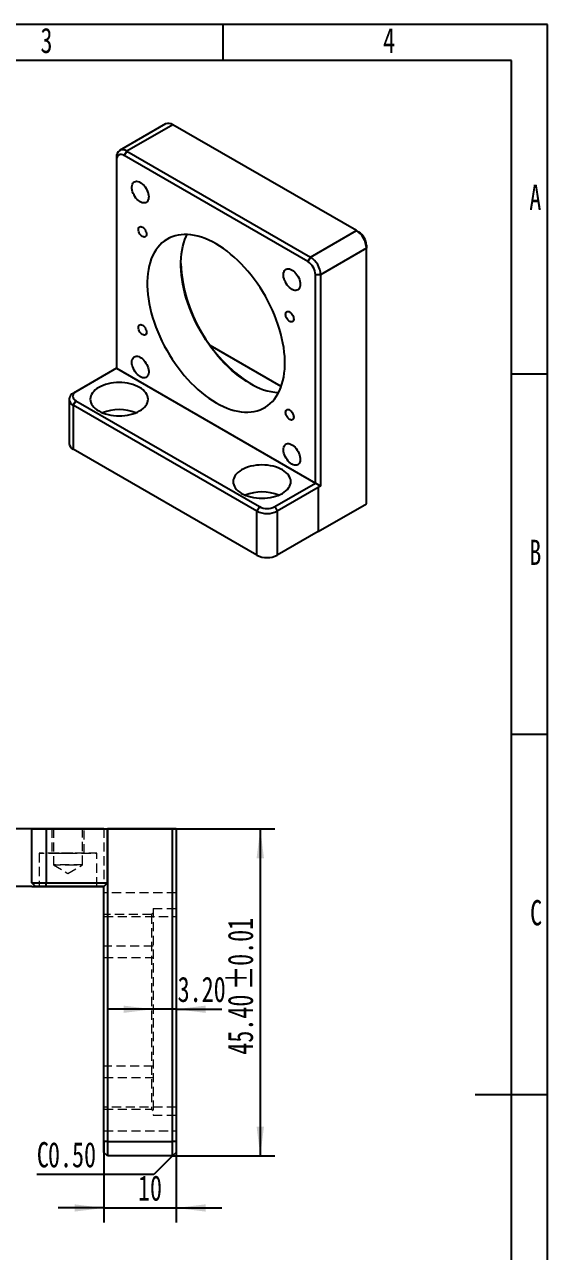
# Model space of a CAD drawing. Header units: millimetres. Extents: x 0 to 210, y 0 to 297.
# Drawn here: x 137.5 to 210, y 126.8 to 297 of the extents above; entities that cross this region are included whole.
import ezdxf

# ---------------------------------------------------------------- set-up
doc = ezdxf.new("R2010")
doc.units = ezdxf.units.MM
doc.linetypes.add('CENTERX2', pattern=[20.32, 12.7, -2.54, 2.54, -2.54])
doc.linetypes.add('HIDDEN', pattern=[1.905, 1.27, -0.635])
doc.layers.add('图框', color=7, linetype='Continuous')
doc.layers.add('图纸格式', color=7, linetype='Continuous')
doc.styles.add('SLDTEXTSTYLE5', font='TXT', dxfattribs={"width": 0.7})
doc.dimstyles.new('SLDDIMSTYLE2', dxfattribs={"dimtxt": 3.5, "dimasz": 4.08, "dimexe": 0, "dimexo": 0.0625, "dimgap": 0.875, "dimtad": 2, "dimrnd": 1e-09, "dimzin": 12, "dimdsep": 46, "dimtxsty": 'SLDTEXTSTYLE5', "dimsah": 1, "dimcen": 0.09, "dimadec": 0, "dimazin": 3, "dimtfac": 1, "dimtmove": 0, "dimatfit": 0, "dimfxl": 0, "dimfrac": 2, "dimtolj": 1, "dimtzin": 12, "dimarcsym": 0})
doc.dimstyles.new('SLDDIMSTYLE7', dxfattribs={"dimtxt": 3.5, "dimasz": 4.08, "dimexe": 0, "dimexo": 0.0625, "dimgap": 0.875, "dimtad": 2, "dimrnd": 1e-09, "dimzin": 4, "dimdsep": 46, "dimtxsty": 'SLDTEXTSTYLE5', "dimsah": 1, "dimcen": 0.09, "dimadec": 0, "dimazin": 1, "dimtol": 1, "dimtp": 0.01, "dimtm": 0.01, "dimtfac": 1, "dimtofl": 0, "dimtmove": 0, "dimatfit": 3, "dimfxl": 0, "dimfrac": 2, "dimtolj": 1, "dimarcsym": 0})
doc.dimstyles.new('SLDDIMSTYLE8', dxfattribs={"dimtxt": 3.5, "dimasz": 4.08, "dimexe": 0, "dimexo": 0.0625, "dimgap": 0.875, "dimtad": 2, "dimrnd": 1e-09, "dimzin": 4, "dimdsep": 46, "dimtxsty": 'SLDTEXTSTYLE5', "dimsah": 1, "dimcen": 0.09, "dimadec": 0, "dimazin": 1, "dimtfac": 1, "dimtmove": 0, "dimatfit": 0, "dimfxl": 0, "dimfrac": 2, "dimtolj": 1, "dimtzin": 12, "dimarcsym": 0})

# ---------------------------------------------------------------- blocks, each defined once
blk = doc.blocks.new('_D_9')
at = {"layer": '图纸格式'}
for p, q in [((148.52, 142.02), (148.52, 130.8)), ((158.52, 142.02), (158.52, 130.8)), ((148.52, 132.8), (142.17, 132.8)), ((148.52, 132.8), (158.52, 132.8)), ((158.52, 132.8), (164.87, 132.8))]:
    blk.add_line(p, q, dxfattribs=at)
for points in [[(148.52, 132.8), (144.44, 133.31), (144.44, 132.3)], [(158.52, 132.8), (162.6, 132.3), (162.6, 133.31)]]:
    blk.add_solid(points, dxfattribs=at)
at = {"layer": '图纸格式', "insert": (153.23, 137.32), "char_height": 3.5, "attachment_point": 1, "style": 'SLDTEXTSTYLE5'}
blk.add_mtext('10', dxfattribs=at)
blk = doc.blocks.new('_D_10')
at = {"layer": '图纸格式'}
for p, q in [((158.52, 185.41), (172.19, 185.41)), ((170.19, 185.41), (170.19, 140.02)), ((158.02, 140.02), (172.19, 140.02))]:
    blk.add_line(p, q, dxfattribs=at)
for points in [[(170.19, 185.41), (169.68, 181.33), (170.7, 181.33)], [(170.19, 140.02), (170.7, 144.1), (169.68, 144.1)]]:
    blk.add_solid(points, dxfattribs=at)
at = {"layer": '图纸格式', "char_height": 3.5, "attachment_point": 1, "rotation": 90.0001, "style": 'SLDTEXTSTYLE5'}
for s, insert in [('±0.01', (165.68, 163.06)), ('45.40', (165.68, 154.07))]:
    blk.add_mtext(s, dxfattribs=dict(at, insert=insert))
blk = doc.blocks.new('_D_11')
at = {"layer": '图纸格式'}
for p, q in [((135.51, 185.41), (135.51, 191.76)), ((140.52, 185.41), (133.51, 185.41)), ((135.51, 177.42), (135.51, 185.41)), ((138.52, 177.42), (133.51, 177.42)), ((135.51, 177.42), (135.51, 171.07))]:
    blk.add_line(p, q, dxfattribs=at)
for points in [[(135.51, 185.41), (136.02, 189.49), (135.01, 189.49)], [(135.51, 177.42), (135.01, 173.34), (136.02, 173.34)]]:
    blk.add_solid(points, dxfattribs=at)
at = {"layer": '图纸格式', "insert": (131, 181.55), "char_height": 3.5, "attachment_point": 1, "rotation": 90.0001, "style": 'SLDTEXTSTYLE5'}
blk.add_mtext('8', dxfattribs=at)
blk = doc.blocks.new('_D_12')
at = {"layer": '图纸格式'}
for p, q in [((155.32, 160.38), (148.97, 160.38)), ((158.52, 160.38), (155.32, 160.38)), ((158.52, 160.38), (164.87, 160.38))]:
    blk.add_line(p, q, dxfattribs=at)
for points in [[(155.32, 160.38), (151.24, 160.88), (151.24, 159.87)], [(158.52, 160.38), (162.6, 159.87), (162.6, 160.88)]]:
    blk.add_solid(points, dxfattribs=at)
at = {"layer": '图纸格式', "insert": (158.73, 164.89), "char_height": 3.5, "attachment_point": 1, "style": 'SLDTEXTSTYLE5'}
blk.add_mtext('3.20', dxfattribs=at)
blk = doc.blocks.new('SW_CHAMFER_DIMENSION_0')
at = {"layer": '图纸格式', "color": 0}
for p, q in [((18.8, 2.58), (16.22, 0)), ((16.22, 0), (0, 0))]:
    blk.add_line(p, q, dxfattribs=at)
at = {"layer": '图纸格式', "color": 0, "char_height": 3.5, "attachment_point": 1, "style": 'SLDTEXTSTYLE5'}
for s, insert in [('C', (0, 4.51)), ('0.50', (1.54, 4.51))]:
    blk.add_mtext(s, dxfattribs=dict(at, insert=insert))

msp = doc.modelspace()

# ---------------------------------------------------------------- linework, layer by layer
at = {"color": 7, "linetype": 'Continuous', "lineweight": 25}
for p, q in [((157.0491605, 283.2031584), (150.6851995, 279.5293219)), ((158.0490793, 283.1041423), (151.6851182, 279.4303058)), ((183.5049234, 268.4087963), (158.0490793, 283.1041423)), ((151.6851182, 279.4303058), (151.3315648, 278.8179333)), ((151.6851182, 279.4303058), (177.1409624, 264.7349598)), ((150.2709047, 278.6136323), (150.2709047, 278.2054282)), ((150.2709047, 278.2054282), (150.2709047, 249.300185)), ((176.787409, 264.1225873), (151.3315648, 278.8179333)), ((177.1409624, 264.7349598), (183.5049234, 268.4087963)), ((183.8584768, 268.2046279), (183.5049234, 268.4087963)), ((184.9191369, 265.9593065), (178.5551759, 262.28547)), ((184.9191369, 266.3675106), (184.9191369, 265.9593065)), ((184.9191369, 230.5201801), (184.9191369, 265.9593065)), ((177.1409624, 264.7349598), (176.787409, 264.1225873)), ((178.5551759, 262.28547), (177.8480691, 262.28547)), ((177.8480691, 233.3786948), (177.8480691, 262.28547)), ((178.5551759, 262.28547), (178.5551759, 232.9707704)), ((173.0958954, 246.7778274), (163.2394961, 252.4678056)), ((150.271247, 249.3003827), (144.6143928, 246.0347502)), ((150.271247, 249.3003827), (177.8480691, 233.3786948)), ((144.6143928, 246.0347502), (144.260818, 245.8306189)), ((143.6750316, 245.0142168), (143.6747106, 238.890346)), ((144.260818, 244.1977038), (144.260497, 238.073833)), ((144.6143928, 244.8100639), (144.260818, 244.1977038)), ((169.7166621, 229.5005788), (144.260818, 244.1977038)), ((144.6143928, 244.8100639), (170.0702369, 230.1129389)), ((169.7163412, 223.376708), (144.260497, 238.073833)), ((172.1915572, 230.1128647), (177.8487539, 233.3786948)), ((177.8487539, 233.3786948), (177.8480691, 233.3786948)), ((178.5551759, 232.9707704), (177.8487539, 233.3786948)), ((178.2019435, 232.7661124), (172.5450892, 229.5004799)), ((178.5551759, 232.9707704), (178.2016225, 232.7666684)), ((178.2016225, 232.7666684), (178.2019435, 232.7661124)), ((178.2019435, 232.7661124), (178.2016225, 226.6422416)), ((170.0702369, 230.1129389), (169.7166621, 229.5005788)), ((172.1915572, 230.1128647), (172.5450892, 229.5004799)), ((178.2016225, 226.6422416), (184.9191369, 230.5201801)), ((169.7163412, 223.376708), (169.7166621, 229.5005788)), ((172.5450892, 229.5004799), (172.5447683, 223.3766092)), ((178.2016225, 226.6422416), (172.5447683, 223.3766092)), ((138.5190248, 185.4165093), (138.5190248, 185.4143306)), ((138.5190248, 177.9143306), (138.5190248, 185.4143306)), ((148.5190248, 185.4166304), (140.5190248, 185.4166304)), ((140.5190248, 185.4142095), (149.0190248, 185.4142095)), ((140.5190248, 185.4142095), (140.5190248, 177.9142095)), ((148.5190248, 185.4166304), (158.0190248, 185.4166304)), ((149.0185709, 177.9142095), (149.0190248, 185.4142095)), ((158.0190248, 185.4142095), (149.0190248, 185.4142095)), ((149.0190248, 185.4142095), (149.0190248, 142.0150932)), ((158.5190248, 185.4166001), (158.0190248, 185.4166304)), ((158.0190248, 185.4142095), (158.5190248, 185.4142398)), ((158.0190248, 142.0150932), (158.0190248, 185.4142095)), ((158.5190248, 185.4166001), (158.5190248, 185.4142398)), ((158.5190248, 185.4142398), (158.5190248, 142.0150932)), ((139.0190248, 177.4143306), (138.5190248, 177.9143306)), ((140.5190248, 177.9142095), (149.0185709, 177.9142095)), ((140.5190248, 177.4142398), (140.5190248, 177.9142095)), ((148.5190248, 177.4142398), (140.5190248, 177.4142398)), ((148.5190248, 177.4147239), (149.0185709, 177.9142095)), ((148.5190248, 142.0150932), (148.5190248, 177.4147239)), ((148.5190248, 140.5150932), (148.5190248, 142.0150932)), ((149.0190248, 142.0150932), (148.5190248, 142.0150932)), ((149.0190248, 142.0150932), (149.0190248, 140.0150932)), ((149.0190248, 142.0150932), (158.0190248, 142.0150932)), ((158.0190248, 140.0150932), (158.0190248, 142.0150932)), ((158.5190248, 142.0150932), (158.0190248, 142.0150932)), ((158.5190248, 142.0150932), (158.5190248, 140.5150932)), ((149.0190248, 140.0150932), (148.5190248, 140.5150932)), ((158.0190248, 140.0150932), (149.0190248, 140.0150932)), ((158.5190248, 140.5150932), (158.0190248, 140.0150932))]:
    msp.add_line(p, q, dxfattribs=at)
at = {"color": 7, "linetype": 'HIDDEN', "lineweight": 18}
for p, q in [((140.5190248, 177.9166304), (140.5190248, 185.4166304)), ((141.2690248, 185.4145726), (141.2690248, 182.0145726)), ((141.2697026, 185.4162672), (141.2697026, 182.0162672)), ((141.5190248, 185.4150568), (141.5190248, 180.4150568)), ((141.5197026, 185.415783), (141.5197026, 180.4157831)), ((145.5190248, 180.4150568), (145.5190248, 185.4150568)), ((145.5197026, 180.4157831), (145.5197026, 185.415783)), ((145.7690248, 182.0145726), (145.7690248, 185.4145726)), ((145.7697026, 182.0162672), (145.7697026, 185.4162672)), ((148.5190248, 185.4166304), (148.5190248, 177.9161764)), ((158.0190248, 185.4166304), (158.0190248, 185.4142095)), ((139.5190248, 182.0145726), (139.5190248, 177.4145726)), ((139.5197026, 182.0162672), (139.5197026, 177.4162672)), ((147.5190248, 177.4145726), (147.5190248, 182.0145726)), ((147.5197026, 177.4162672), (147.5197026, 182.0162672)), ((141.5190248, 180.4150568), (143.5190248, 179.2133356)), ((141.5197026, 180.415783), (143.5197026, 179.2140618)), ((143.5190248, 179.2133356), (145.5190248, 180.4150568)), ((143.5197026, 179.2140618), (145.5197026, 180.415783)), ((139.0190248, 177.4165093), (138.5190248, 177.9165093)), ((139.0190248, 177.4143306), (139.0190248, 177.4165093)), ((140.5190248, 177.4166001), (140.5190248, 177.9166304)), ((148.5190248, 177.9166304), (140.5190248, 177.9166304)), ((140.5190248, 177.4166001), (148.519509, 177.4166001)), ((149.0190248, 177.9161764), (148.5190248, 177.9161764)), ((148.5190248, 177.4147239), (148.5190248, 177.4166001)), ((148.519509, 177.4166001), (148.5190248, 177.4166001)), ((149.0190248, 177.9161764), (148.519509, 177.4166001)), ((158.5190248, 176.5244266), (148.5190248, 176.5244266)), ((158.5190248, 176.5228672), (148.5190248, 176.5228672)), ((155.3190248, 173.7150932), (155.1190248, 173.5150932)), ((155.3190248, 174.3650932), (155.3190248, 145.6650932)), ((155.3190248, 174.3650932), (158.5190248, 174.3650932)), ((155.1190248, 173.5150932), (148.5190248, 173.5150932)), ((148.5190248, 173.2244266), (158.5190248, 173.2244266)), ((148.5190248, 173.2228672), (158.5190248, 173.2228672)), ((155.1190248, 173.5150932), (155.1190248, 146.5150932)), ((155.3190248, 169.1450932), (148.5190248, 169.1450932)), ((148.5190248, 167.5450932), (155.3190248, 167.5450932)), ((155.3190248, 152.4850932), (148.5190248, 152.4850932)), ((148.5190248, 150.8850932), (155.3190248, 150.8850932)), ((158.5190248, 146.8073192), (148.5190248, 146.8073192)), ((158.5190248, 146.8057598), (148.5190248, 146.8057598)), ((148.5190248, 146.5150932), (155.1190248, 146.5150932)), ((155.1190248, 146.5150932), (155.3190248, 146.3150932)), ((155.3190248, 145.6650932), (158.5190248, 145.6650932)), ((148.5190248, 143.5073192), (158.5190248, 143.5073192)), ((148.5190248, 143.5057598), (158.5190248, 143.5057598)), ((149.0190248, 142.0150932), (148.5190248, 142.0150932)), ((158.0190248, 142.0150932), (149.0190248, 142.0150932)), ((158.5190248, 142.0150932), (158.0190248, 142.0150932))]:
    msp.add_line(p, q, dxfattribs=at)
at = {"color": 7, "linetype": 'CENTERX2'}
for p, q in [((143.5190248, 185.4145726), (143.5190248, 185.4150568)), ((143.5197026, 185.4162672), (143.5197026, 185.415783)), ((138.5190248, 177.4154199), (148.5190248, 177.4154199)), ((143.5190248, 177.4142095), (143.5190248, 177.4145726))]:
    msp.add_line(p, q, dxfattribs=at)
at = {"color": 7, "linetype": 'Continuous', "lineweight": 25, "flags": 128}
for points in [[(153.5523515, 275.0926259), (153.7304514, 274.9740213), (153.9043768, 274.8266173), (154.0700511, 274.6538689), (154.2235909, 274.4598253), (154.3613974, 274.2490345), (154.4802405, 274.0264374), (154.5773348, 273.7972515), (154.6504042, 273.5668487), (154.6977363, 273.3406294), (154.7182215, 273.1238961), (154.7113797, 272.9217287), (154.6773713, 272.7388659), (154.6169934, 272.5795938), (154.5316611, 272.4476457), (154.4233747, 272.3461143), (154.2946722, 272.2773794), (154.1485704, 272.2430521), (153.9884937, 272.2439371), (153.8181942, 272.2800134), (153.6416635, 272.3504357), (153.4630395, 272.4535531), (153.2865088, 272.5869488), (153.1162093, 272.7474961), (152.9561326, 272.9314318), (152.8100308, 273.1344447), (152.6813283, 273.3517763), (152.5730419, 273.5783325), (152.4877096, 273.8088031), (152.4273317, 274.0377861), (152.3933233, 274.2599142), (152.3864815, 274.4699809), (152.4069667, 274.6630626), (152.4542988, 274.8346334), (152.5273683, 274.980672), (152.6244625, 275.0977553), (152.7433056, 275.183139), (152.8811122, 275.2348217), (153.0346519, 275.2515921), (153.2003262, 275.2330571), (153.3742516, 275.1796511), (153.5523515, 275.0926259)], [(153.855936, 268.8931166), (153.9818129, 268.8040716), (154.1013778, 268.6867358), (154.2086351, 268.546993), (154.2982067, 268.3918505), (154.365601, 268.2290877), (154.4074386, 268.0668663), (154.4216215, 267.9133207), (154.4074386, 267.7761504), (154.365601, 267.6622336), (154.2982067, 267.5772827), (154.2086351, 267.5255573), (154.1013778, 267.5096512), (153.9818129, 267.5303621), (153.855936, 267.5866513), (153.7300592, 267.6756964), (153.6104943, 267.7930322), (153.503237, 267.932775), (153.4136654, 268.0879175), (153.3462711, 268.2506803), (153.3044335, 268.4129017), (153.2902506, 268.5664472), (153.3044335, 268.7036175), (153.3462711, 268.8175343), (153.4136654, 268.9024853), (153.503237, 268.9542107), (153.6104943, 268.9701167), (153.7300592, 268.9494059), (153.855936, 268.8931166)], [(164.0594869, 244.5244135), (164.5675427, 244.2467426), (165.0741583, 244.0011054), (165.5778977, 243.7881984), (166.0773331, 243.608625), (166.5710486, 243.4628942), (167.0576448, 243.3514192), (167.5357425, 243.2745159), (168.0039863, 243.2324023), (168.461049, 243.2251978), (168.905635, 243.2529228), (169.336484, 243.3154988), (169.7523748, 243.4127483), (170.1521286, 243.5443956), (170.534612, 243.7100677), (170.8987411, 243.9092949), (171.2434835, 244.1415124), (171.5678621, 244.4060621), (171.8709574, 244.702194), (172.1519102, 245.0290687), (172.4099242, 245.3857596), (172.6442679, 245.7712557), (172.8542772, 246.1844642), (173.0393567, 246.6242139), (173.1989817, 247.0892582), (173.3326999, 247.578279), (173.4401321, 248.0898899), (173.5209739, 248.6226409), (173.5749961, 249.1750217), (173.6020455, 249.7454667), (173.6020455, 250.3323587), (173.5749961, 250.9340342), (173.5209739, 251.5487878), (173.4401321, 252.1748767), (173.3326999, 252.8105262), (173.1989817, 253.4539347), (173.0393567, 254.1032781), (172.8542772, 254.756716), (172.6442679, 255.4123961), (172.4099242, 256.0684597), (172.1519102, 256.7230473), (171.8709574, 257.3743032), (171.5678621, 258.0203815), (171.2434835, 258.6594507), (170.8987411, 259.2896993), (170.534612, 259.9093409), (170.1521286, 260.516619), (169.7523748, 261.1098122), (169.336484, 261.687239), (168.905635, 262.2472627), (168.461049, 262.7882958), (168.0039863, 263.3088046), (167.5357425, 263.8073139), (167.0576448, 264.2824103), (166.5710486, 264.7327474), (166.0773331, 265.1570484), (165.5778977, 265.5541108), (165.0741583, 265.9228089), (164.5675427, 266.2620977), (164.0594869, 266.5710155), (163.5514311, 266.8486864), (163.0448155, 267.0943236), (162.5410761, 267.3072306), (162.0416407, 267.486804), (161.5479252, 267.6325348), (161.061329, 267.7440098), (160.5832313, 267.8209131), (160.1149875, 267.8630267), (159.6579248, 267.8702312), (159.2133388, 267.8425062), (158.7824898, 267.7799302), (158.366599, 267.6826807), (157.9668452, 267.5510334), (157.5843618, 267.3853613), (157.2202327, 267.1861341), (156.8754903, 266.9539166), (156.5511117, 266.6893669), (156.2480164, 266.393235), (155.9670636, 266.0663603), (155.7090496, 265.7096694), (155.4747059, 265.3241733), (155.2646966, 264.9109648), (155.0796171, 264.4712151), (154.9199921, 264.0061708), (154.7862739, 263.51715), (154.6788417, 263.0055391), (154.5979999, 262.4727881), (154.5439777, 261.9204073), (154.5169283, 261.3499623), (154.5169283, 260.7630703), (154.5439777, 260.1613948), (154.5979999, 259.5466412), (154.6788417, 258.9205523), (154.7862739, 258.2849028), (154.9199921, 257.6414943), (155.0796171, 256.9921508), (155.2646966, 256.338713), (155.4747059, 255.6830329), (155.7090496, 255.0269693), (155.9670636, 254.3723817), (156.2480164, 253.7211258), (156.5511117, 253.0750475), (156.8754903, 252.4359783), (157.2202327, 251.8057297), (157.5843618, 251.1860881), (157.9668452, 250.57881), (158.366599, 249.9856168), (158.7824898, 249.40819), (159.2133388, 248.8481663), (159.6579248, 248.3071332), (160.1149875, 247.7866243), (160.5832313, 247.2881151), (161.061329, 246.8130187), (161.5479252, 246.3626816), (162.0416407, 245.9383806), (162.5410761, 245.5413182), (163.0448155, 245.1726201), (163.5514311, 244.8333313), (164.0594869, 244.5244135)], [(168.7263917, 247.2185603), (168.2183359, 247.527478), (167.7117203, 247.8667668), (167.2079808, 248.235465), (166.7085455, 248.6325273), (166.21483, 249.0568284), (165.7282337, 249.5071654), (165.2501361, 249.9822619), (164.7818923, 250.4807711), (164.3248296, 251.00128), (163.8802436, 251.5423131), (163.4493945, 252.1023367), (163.0335037, 252.6797636), (162.63375, 253.2729567), (162.2512665, 253.8802348), (161.8871375, 254.4998764), (161.5423951, 255.1301251), (161.2180165, 255.7691943), (160.9149212, 256.4152726), (160.6339684, 257.0665285), (160.3759544, 257.721116), (160.1416106, 258.3771797), (159.9316014, 259.0328597), (159.7465219, 259.6862976), (159.5868968, 260.3356411), (159.4531787, 260.9790495), (159.3457464, 261.6146991), (159.2649047, 262.240788), (159.2108825, 262.8555415), (159.1838331, 263.4572171), (159.1838331, 264.0441091), (159.2108825, 264.614554), (159.2649047, 265.1669349), (159.3457464, 265.6996858), (159.4531787, 266.2112968), (159.5868968, 266.7003175), (159.7465219, 267.1653619), (159.9316014, 267.6051115), (160.0595465, 267.8657347)], [(175.7322459, 260.9424263), (175.7185723, 260.7446567), (175.6778722, 260.5673097), (175.6110995, 260.4145423), (175.5198193, 260.2899352), (175.4061711, 260.196409), (175.2728187, 260.136156), (175.1228879, 260.1105884), (174.9598928, 260.1203055), (174.787654, 260.1650795), (174.6102085, 260.2438611), (174.4317155, 260.3548035), (174.2563588, 260.4953064), (174.0882486, 260.6620766), (173.9313252, 260.8512051), (173.7892668, 261.0582589), (173.665403, 261.2783847), (173.5626373, 261.5064231), (173.4833783, 261.7370291), (173.4294837, 261.9647973), (173.4022169, 262.1843892), (173.4022169, 262.3906576), (173.4294837, 262.5787679), (173.4833783, 262.7443108), (173.5626373, 262.8834062), (173.665403, 262.9927939), (173.7892668, 263.0699097), (173.9313252, 263.1129463), (174.0882486, 263.1208949), (174.2563588, 263.0935691), (174.4317155, 263.0316095), (174.6102085, 262.9364684), (174.787654, 262.8103757), (174.9598928, 262.656287), (175.1228879, 262.477814), (175.2728187, 262.27914), (175.4061711, 262.0649216), (175.5198193, 261.84018), (175.6110995, 261.610183), (175.6778722, 261.3803214), (175.7185723, 261.1559831), (175.7322459, 260.9424263)], [(174.2630378, 257.1123476), (174.3889146, 257.0233025), (174.5084795, 256.9059667), (174.6157368, 256.7662239), (174.7053084, 256.6110814), (174.7727027, 256.4483186), (174.8145403, 256.2860973), (174.8287232, 256.1325517), (174.8145403, 255.9953814), (174.7727027, 255.8814646), (174.7053084, 255.7965136), (174.6157368, 255.7447882), (174.5084795, 255.7288822), (174.3889146, 255.749593), (174.2630378, 255.8058823), (174.1371609, 255.8949273), (174.017596, 256.0122631), (173.9103387, 256.1520059), (173.8207671, 256.3071485), (173.7533728, 256.4699112), (173.7115352, 256.6321326), (173.6973523, 256.7856782), (173.7115352, 256.9228485), (173.7533728, 257.0367653), (173.8207671, 257.1217163), (173.9103387, 257.1734416), (174.017596, 257.1893477), (174.1371609, 257.1686368), (174.2630378, 257.1123476)], [(153.855936, 255.2895467), (153.9818129, 255.2005016), (154.1013778, 255.0831659), (154.2086351, 254.9434231), (154.2982067, 254.7882805), (154.365601, 254.6255178), (154.4074386, 254.4632964), (154.4216215, 254.3097508), (154.4074386, 254.1725805), (154.365601, 254.0586637), (154.2982067, 253.9737127), (154.2086351, 253.9219874), (154.1013778, 253.9060813), (153.9818129, 253.9267922), (153.855936, 253.9830814), (153.7300592, 254.0721265), (153.6104943, 254.1894623), (153.503237, 254.3292051), (153.4136654, 254.4843476), (153.3462711, 254.6471104), (153.3044335, 254.8093317), (153.2902506, 254.9628773), (153.3044335, 255.1000476), (153.3462711, 255.2139644), (153.4136654, 255.2989154), (153.503237, 255.3506408), (153.6104943, 255.3665468), (153.7300592, 255.345836), (153.855936, 255.2895467)], [(152.3867279, 250.1530027), (152.4004015, 250.3507723), (152.4411016, 250.5281193), (152.5078743, 250.6808867), (152.5991545, 250.8054938), (152.7128027, 250.89902), (152.8461551, 250.959273), (152.9960859, 250.9848406), (153.159081, 250.9751235), (153.3313198, 250.9303495), (153.5087653, 250.8515679), (153.6872583, 250.7406255), (153.862615, 250.6001226), (154.0307252, 250.4333524), (154.1876486, 250.2442239), (154.3297071, 250.0371701), (154.4535708, 249.8170443), (154.5563365, 249.5890059), (154.6355955, 249.3583999), (154.6894901, 249.1306317), (154.7167569, 248.9110398), (154.7167569, 248.7047714), (154.6894901, 248.5166611), (154.6355955, 248.3511182), (154.5563365, 248.2120228), (154.4535708, 248.1026351), (154.3297071, 248.0255193), (154.1876486, 247.9824827), (154.0307252, 247.9745341), (153.862615, 248.0018599), (153.6872583, 248.0638195), (153.5087653, 248.1589606), (153.3313198, 248.2850533), (153.159081, 248.439142), (152.9960859, 248.617615), (152.8461551, 248.816289), (152.7128027, 249.0305074), (152.5991545, 249.255249), (152.5078743, 249.485246), (152.4411016, 249.7151076), (152.4004015, 249.9394459), (152.3867279, 250.1530027)], [(153.4532275, 243.3809544), (153.7168422, 243.5488618), (153.9506789, 243.7308789), (154.1524855, 243.9252529), (154.3203185, 244.1301119), (154.4525617, 244.3434828), (154.5479415, 244.5633109), (154.6055393, 244.7874791), (154.6248004, 245.0138285), (154.6055393, 245.2401792), (154.5479415, 245.4643514), (154.4525617, 245.6841862), (154.3203185, 245.8975664), (154.1524855, 246.1024371), (153.9506789, 246.2968252), (153.7168422, 246.4788587), (153.4532275, 246.6467845), (153.1623735, 246.7989854), (152.8470813, 246.9339956), (152.5103874, 247.0505149), (152.1555341, 247.1474211), (151.7859391, 247.223781), (151.4051617, 247.2788593), (151.016869, 247.3121253), (150.6248004, 247.3232589), (150.2327319, 247.3121527), (149.8444391, 247.2789138), (149.4636617, 247.2238622), (149.0940667, 247.1475281), (148.7392135, 247.0506467), (148.4025195, 246.9341509), (148.0872273, 246.7991627), (147.7963733, 246.6469822), (147.5327586, 246.4790748), (147.298922, 246.2970576), (147.0971154, 246.1026836), (146.9292823, 245.8978247), (146.7970391, 245.6844537), (146.7016593, 245.4646256), (146.6440615, 245.2404574), (146.6248004, 245.0141081), (146.6440615, 244.7877573), (146.7016593, 244.5635851), (146.7970391, 244.3437504), (146.9292823, 244.1303702), (147.0971154, 243.9254995), (147.298922, 243.7311114), (147.5327586, 243.5490779), (147.7963733, 243.3811521), (148.0872273, 243.2289512), (148.4025195, 243.093941), (148.7392135, 242.9774217), (149.0940667, 242.8805154), (149.4636617, 242.8041555), (149.8444391, 242.7490773), (150.2327318, 242.7158112), (150.6248004, 242.7046777), (151.016869, 242.7157838), (151.4051617, 242.7490228), (151.7859391, 242.8040744), (152.1555341, 242.8804085), (152.5103874, 242.9772899), (152.8470813, 243.0937856), (153.1623735, 243.2287738), (153.4532275, 243.3809544)], [(174.2630378, 243.5087777), (174.3889146, 243.4197326), (174.5084795, 243.3023968), (174.6157368, 243.162654), (174.7053084, 243.0075115), (174.7727027, 242.8447487), (174.8145403, 242.6825273), (174.8287232, 242.5289818), (174.8145403, 242.3918114), (174.7727027, 242.2778947), (174.7053084, 242.1929437), (174.6157368, 242.1412183), (174.5084795, 242.1253122), (174.3889146, 242.1460231), (174.2630378, 242.2023124), (174.1371609, 242.2913574), (174.017596, 242.4086932), (173.9103387, 242.548436), (173.8207671, 242.7035785), (173.7533728, 242.8663413), (173.7115352, 243.0285627), (173.6973523, 243.1821083), (173.7115352, 243.3192786), (173.7533728, 243.4331953), (173.8207671, 243.5181463), (173.9103387, 243.5698717), (174.017596, 243.5857778), (174.1371609, 243.5650669), (174.2630378, 243.5087777)], [(174.5666223, 236.0028031), (174.3885224, 236.1214077), (174.214597, 236.2688117), (174.0489227, 236.4415601), (173.8953829, 236.6356037), (173.7575764, 236.8463945), (173.6387333, 237.0689916), (173.541639, 237.2981775), (173.4685696, 237.5285803), (173.4212375, 237.7547996), (173.4007523, 237.9715329), (173.4075941, 238.1737003), (173.4416025, 238.3565631), (173.5019804, 238.5158352), (173.5873127, 238.6477833), (173.6955991, 238.7493147), (173.8243016, 238.8180496), (173.9704034, 238.8523769), (174.1304801, 238.8514919), (174.3007796, 238.8154156), (174.4773103, 238.7449933), (174.6559343, 238.6418759), (174.832465, 238.5084802), (175.0027645, 238.3479329), (175.1628412, 238.1639972), (175.308943, 237.9609843), (175.4376455, 237.7436527), (175.5459319, 237.5170965), (175.6312642, 237.2866258), (175.6916421, 237.0576429), (175.7256505, 236.8355148), (175.7324923, 236.6254481), (175.7120071, 236.4323664), (175.664675, 236.2607956), (175.5916055, 236.114757), (175.4945113, 235.9976737), (175.3756682, 235.91229), (175.2378616, 235.8606073), (175.0843219, 235.8438369), (174.9186476, 235.8623719), (174.7447222, 235.9157779), (174.5666223, 236.0028031)], [(173.2525255, 231.9502326), (173.5161402, 232.11814), (173.7499768, 232.3001572), (173.9517835, 232.4945312), (174.1196165, 232.6993901), (174.2518597, 232.9127611), (174.3472395, 233.1325892), (174.4048373, 233.3567574), (174.4240984, 233.5831068), (174.4048373, 233.8094575), (174.3472395, 234.0336297), (174.2518597, 234.2534645), (174.1196165, 234.4668447), (173.9517835, 234.6717153), (173.7499769, 234.8661034), (173.5161402, 235.0481369), (173.2525255, 235.2160628), (172.9616715, 235.3682637), (172.6463793, 235.5032739), (172.3096854, 235.6197931), (171.9548321, 235.7166994), (171.5852371, 235.7930593), (171.2044597, 235.8481375), (170.816167, 235.8814036), (170.4240984, 235.8925372), (170.0320298, 235.881431), (169.6437371, 235.8481921), (169.2629597, 235.7931405), (168.8933647, 235.7168064), (168.5385115, 235.6199249), (168.2018175, 235.5034292), (167.8865253, 235.368441), (167.5956713, 235.2162604), (167.3320566, 235.048353), (167.09822, 234.8663359), (166.8964134, 234.6719619), (166.7285803, 234.4671029), (166.5963371, 234.253732), (166.5009573, 234.0339039), (166.4433595, 233.8097357), (166.4240984, 233.5833863), (166.4433595, 233.3570356), (166.5009573, 233.1328634), (166.5963371, 232.9130286), (166.7285803, 232.6996484), (166.8964133, 232.4947777), (167.09822, 232.3003896), (167.3320566, 232.1183561), (167.5956713, 231.9504303), (167.8865253, 231.7982294), (168.2018175, 231.6632192), (168.5385115, 231.5466999), (168.8933647, 231.4497937), (169.2629597, 231.3734338), (169.6437371, 231.3183556), (170.0320298, 231.2850895), (170.4240984, 231.2739559), (170.816167, 231.2850621), (171.2044597, 231.318301), (171.5852371, 231.3733526), (171.9548321, 231.4496867), (172.3096853, 231.5465681), (172.6463793, 231.6630639), (172.9616715, 231.7980521), (173.2525255, 231.9502326)], [(140.5190248, 185.4166304), (140.2343951, 185.4166291), (139.9555597, 185.4166254), (139.6881948, 185.4166194), (139.4377432, 185.4166111), (139.2093033, 185.4166008), (139.0075256, 185.4165886), (138.8365177, 185.4165747), (138.6997608, 185.4165596), (138.6000389, 185.4165434), (138.5393819, 185.4165265), (138.5190248, 185.4165093)], [(138.5190248, 185.4143306), (138.5393819, 185.4143133), (138.6000389, 185.4142964), (138.6997608, 185.4142803), (138.8365177, 185.4142651), (139.0075256, 185.4142513), (139.2093033, 185.4142391), (139.4377432, 185.4142287), (139.6881948, 185.4142204), (139.9555597, 185.4142144), (140.2343951, 185.4142107), (140.5190248, 185.4142095)], [(143.5190248, 185.4147088), (143.8127087, 185.4147076), (144.1013676, 185.4147042), (144.3800625, 185.4146984), (144.6440248, 185.4146906), (144.888738, 185.4146807), (145.1100151, 185.4146689), (145.3040698, 185.4146555), (145.467582, 185.4146407), (145.5977537, 185.4146247), (145.6923579, 185.4146079), (145.7497757, 185.4145904), (145.7690248, 185.4145726), (145.7497757, 185.4145549), (145.6923579, 185.4145374), (145.5977537, 185.4145205), (145.467582, 185.4145045), (145.3040698, 185.4144897), (145.1100151, 185.4144763), (144.888738, 185.4144646), (144.6440248, 185.4144547), (144.3800625, 185.4144468), (144.1013676, 185.4144411), (143.8127087, 185.4144376), (143.5190248, 185.4144365), (143.2253409, 185.4144376), (142.9366819, 185.4144411), (142.6579871, 185.4144468), (142.3940248, 185.4144547), (142.1493116, 185.4144646), (141.9280345, 185.4144763), (141.7339798, 185.4144897), (141.5704676, 185.4145045), (141.4402958, 185.4145205), (141.3456917, 185.4145374), (141.2882739, 185.4145549), (141.2690248, 185.4145726), (141.2882739, 185.4145904), (141.3456917, 185.4146079), (141.4402958, 185.4146247), (141.5704676, 185.4146407), (141.7339798, 185.4146555), (141.9280345, 185.4146689), (142.1493116, 185.4146807), (142.3940248, 185.4146906), (142.6579871, 185.4146984), (142.9366819, 185.4147042), (143.2253409, 185.4147076), (143.5190248, 185.4147088)], [(143.5197026, 185.4164034), (143.8133866, 185.4164022), (144.1020455, 185.4163987), (144.3807404, 185.416393), (144.6447026, 185.4163851), (144.8894158, 185.4163752), (145.1106929, 185.4163635), (145.3047476, 185.4163501), (145.4682598, 185.4163353), (145.5984316, 185.4163193), (145.6930357, 185.4163025), (145.7504536, 185.416285), (145.7697026, 185.4162672), (145.7504536, 185.4162494), (145.6930357, 185.416232), (145.5984316, 185.4162151), (145.4682598, 185.4161991), (145.3047476, 185.4161843), (145.1106929, 185.4161709), (144.8894158, 185.4161592), (144.6447026, 185.4161493), (144.3807404, 185.4161414), (144.1020455, 185.4161357), (143.8133866, 185.4161322), (143.5197026, 185.416131), (143.2260187, 185.4161322), (142.9373598, 185.4161357), (142.6586649, 185.4161414), (142.3947026, 185.4161493), (142.1499894, 185.4161592), (141.9287124, 185.4161709), (141.7346576, 185.4161843), (141.5711455, 185.4161991), (141.4409737, 185.4162151), (141.3463695, 185.416232), (141.2889517, 185.4162494), (141.2697026, 185.4162672), (141.2889517, 185.416285), (141.3463695, 185.4163025), (141.4409737, 185.4163193), (141.5711455, 185.4163353), (141.7346576, 185.4163501), (141.9287124, 185.4163635), (142.1499894, 185.4163752), (142.3947026, 185.4163851), (142.6586649, 185.416393), (142.9373598, 185.4163987), (143.2260187, 185.4164022), (143.5197026, 185.4164034)], [(143.5190248, 185.4149358), (143.797371, 185.4149369), (144.0702995, 185.4149404), (144.3324981, 185.4149462), (144.5788633, 185.4149542), (144.8046, 185.4149641), (145.0053144, 185.4149758), (145.1770999, 185.4149891), (145.3166129, 185.4150037), (145.4211378, 185.4150194), (145.4886403, 185.4150358), (145.5178065, 185.4150526), (145.5080686, 185.4150695), (145.4596163, 185.4150861), (145.3733925, 185.4151021), (145.2510756, 185.4151173), (145.0950463, 185.4151313), (144.9083415, 185.4151439), (144.6945953, 185.4151547), (144.4579679, 185.4151637), (144.2030651, 185.4151705), (143.9348482, 185.4151752), (143.6585377, 185.4151776), (143.3795119, 185.4151776), (143.1032014, 185.4151752), (142.8349845, 185.4151705), (142.5800817, 185.4151637), (142.3434543, 185.4151547), (142.1297081, 185.4151439), (141.9430033, 185.4151313), (141.786974, 185.4151173), (141.6646571, 185.4151021), (141.5784333, 185.4150861), (141.529981, 185.4150695), (141.5202431, 185.4150526), (141.5494093, 185.4150358), (141.6169118, 185.4150194), (141.7214367, 185.4150037), (141.8609497, 185.4149891), (142.0327351, 185.4149758), (142.2334496, 185.4149641), (142.4591863, 185.4149542), (142.7055515, 185.4149462), (142.9677501, 185.4149404), (143.2406786, 185.4149369), (143.5190248, 185.4149358)], [(143.5197026, 185.415662), (143.7980488, 185.4156632), (144.0709773, 185.4156667), (144.3331759, 185.4156725), (144.5795412, 185.4156804), (144.8052778, 185.4156903), (145.0059923, 185.415702), (145.1777778, 185.4157154), (145.3172907, 185.41573), (145.4218157, 185.4157456), (145.4893181, 185.415762), (145.5184843, 185.4157788), (145.5087464, 185.4157957), (145.4602941, 185.4158123), (145.3740703, 185.4158284), (145.2517534, 185.4158436), (145.0957241, 185.4158576), (144.9090194, 185.4158701), (144.6952731, 185.415881), (144.4586458, 185.4158899), (144.2037429, 185.4158968), (143.935526, 185.4159014), (143.6592156, 185.4159038), (143.3801897, 185.4159038), (143.1038792, 185.4159014), (142.8356623, 185.4158968), (142.5807595, 185.4158899), (142.3441321, 185.415881), (142.1303859, 185.4158701), (141.9436811, 185.4158576), (141.7876518, 185.4158436), (141.6653349, 185.4158284), (141.5791112, 185.4158123), (141.5306588, 185.4157957), (141.520921, 185.4157788), (141.5500871, 185.415762), (141.6175896, 185.4157456), (141.7221145, 185.41573), (141.8616275, 185.4157154), (142.033413, 185.415702), (142.2341274, 185.4156903), (142.4598641, 185.4156804), (142.7062293, 185.4156725), (142.9684279, 185.4156667), (143.2413564, 185.4156632), (143.5197026, 185.415662)], [(138.5190248, 177.9143306), (138.5393819, 177.9143133), (138.6000389, 177.9142965), (138.6997608, 177.9142803), (138.8365177, 177.9142651), (139.0075256, 177.9142513), (139.2093033, 177.9142391), (139.4377432, 177.9142287), (139.6881948, 177.9142205), (139.9555597, 177.9142144), (140.2343951, 177.9142108), (140.5190248, 177.9142095)], [(140.5190248, 177.4142398), (140.2585525, 177.4142412), (140.0059946, 177.4142453), (139.7690248, 177.4142519), (139.5548434, 177.414261), (139.3699581, 177.4142722), (139.2199867, 177.4142852), (139.1094859, 177.4142995), (139.0418132, 177.4143148), (139.0190248, 177.4143306)]]:
    msp.add_lwpolyline(points, dxfattribs=at)
at = {"color": 7, "linetype": 'HIDDEN', "lineweight": 18, "flags": 128}
for points in [[(143.5190248, 182.0148147), (143.9110934, 182.0148136), (144.2993861, 182.0148101), (144.6801635, 182.0148043), (145.0497585, 182.0147963), (145.4046117, 182.0147861), (145.7413057, 182.0147739), (146.0565979, 182.0147598), (146.3474519, 182.0147438), (146.6110666, 182.0147262), (146.8449032, 182.0147071), (147.0467099, 182.0146868), (147.2145429, 182.0146653), (147.3467861, 182.0146429), (147.4421659, 182.0146199), (147.4997637, 182.0145964), (147.5190248, 182.0145726), (147.4997637, 182.0145489), (147.4421659, 182.0145254), (147.3467861, 182.0145024), (147.2145429, 182.01448), (147.0467099, 182.0144585), (146.8449032, 182.0144381), (146.6110666, 182.0144191), (146.3474519, 182.0144015), (146.0565979, 182.0143855), (145.7413057, 182.0143714), (145.4046117, 182.0143591), (145.0497585, 182.014349), (144.6801635, 182.014341), (144.2993861, 182.0143352), (143.9110934, 182.0143317), (143.5190248, 182.0143306), (143.1269562, 182.0143317), (142.7386635, 182.0143352), (142.3578861, 182.014341), (141.9882911, 182.014349), (141.6334379, 182.0143591), (141.2967439, 182.0143714), (140.9814517, 182.0143855), (140.6905977, 182.0144015), (140.426983, 182.0144191), (140.1931463, 182.0144381), (139.9913397, 182.0144585), (139.8235067, 182.01448), (139.6912635, 182.0145024), (139.5958837, 182.0145254), (139.5382859, 182.0145489), (139.5190248, 182.0145726), (139.5382859, 182.0145964), (139.5958837, 182.0146199), (139.6912635, 182.0146429), (139.8235067, 182.0146653), (139.9913397, 182.0146868), (140.1931463, 182.0147071), (140.426983, 182.0147262), (140.6905977, 182.0147438), (140.9814517, 182.0147598), (141.2967439, 182.0147739), (141.6334379, 182.0147861), (141.9882911, 182.0147963), (142.3578861, 182.0148043), (142.7386635, 182.0148101), (143.1269562, 182.0148136), (143.5190248, 182.0148147)], [(143.5197026, 182.0165093), (143.9117712, 182.0165081), (144.3000639, 182.0165046), (144.6808413, 182.0164989), (145.0504364, 182.0164909), (145.4052896, 182.0164807), (145.7419836, 182.0164685), (146.0572758, 182.0164543), (146.3481298, 182.0164384), (146.6117444, 182.0164208), (146.8455811, 182.0164017), (147.0473877, 182.0163813), (147.2152208, 182.0163599), (147.347464, 182.0163375), (147.4428437, 182.0163144), (147.5004415, 182.0162909), (147.5197026, 182.0162672), (147.5004415, 182.0162435), (147.4428437, 182.01622), (147.347464, 182.0161969), (147.2152208, 182.0161746), (147.0473877, 182.0161531), (146.8455811, 182.0161327), (146.6117444, 182.0161136), (146.3481298, 182.016096), (146.0572758, 182.0160801), (145.7419836, 182.0160659), (145.4052896, 182.0160537), (145.0504364, 182.0160436), (144.6808413, 182.0160356), (144.3000639, 182.0160298), (143.9117712, 182.0160263), (143.5197026, 182.0160251), (143.1276341, 182.0160263), (142.7393413, 182.0160298), (142.3585639, 182.0160356), (141.9889689, 182.0160436), (141.6341157, 182.0160537), (141.2974217, 182.0160659), (140.9821295, 182.0160801), (140.6912755, 182.016096), (140.4276608, 182.0161136), (140.1938242, 182.0161327), (139.9920176, 182.0161531), (139.8241845, 182.0161746), (139.6919413, 182.0161969), (139.5965615, 182.01622), (139.5389637, 182.0162435), (139.5197026, 182.0162672), (139.5389637, 182.0162909), (139.5965615, 182.0163144), (139.6919413, 182.0163375), (139.8241845, 182.0163599), (139.9920176, 182.0163813), (140.1938242, 182.0164017), (140.4276608, 182.0164208), (140.6912755, 182.0164384), (140.9821295, 182.0164543), (141.2974217, 182.0164685), (141.6341157, 182.0164807), (141.9889689, 182.0164909), (142.3585639, 182.0164989), (142.7393413, 182.0165046), (143.1276341, 182.0165081), (143.5197026, 182.0165093)], [(143.5190248, 182.0147088), (143.8127087, 182.0147076), (144.1013676, 182.0147042), (144.3800625, 182.0146984), (144.6440248, 182.0146906), (144.888738, 182.0146807), (145.1100151, 182.0146689), (145.3040698, 182.0146555), (145.467582, 182.0146407), (145.5977537, 182.0146248), (145.6923579, 182.0146079), (145.7497757, 182.0145904), (145.7690248, 182.0145726), (145.7497757, 182.0145549), (145.6923579, 182.0145374), (145.5977537, 182.0145205), (145.467582, 182.0145046), (145.3040698, 182.0144897), (145.1100151, 182.0144764), (144.888738, 182.0144646), (144.6440248, 182.0144547), (144.3800625, 182.0144468), (144.1013676, 182.0144411), (143.8127087, 182.0144376), (143.5190248, 182.0144365), (143.2253409, 182.0144376), (142.9366819, 182.0144411), (142.6579871, 182.0144468), (142.3940248, 182.0144547), (142.1493116, 182.0144646), (141.9280345, 182.0144764), (141.7339798, 182.0144897), (141.5704676, 182.0145046), (141.4402958, 182.0145205), (141.3456917, 182.0145374), (141.2882739, 182.0145549), (141.2690248, 182.0145726), (141.2882739, 182.0145904), (141.3456917, 182.0146079), (141.4402958, 182.0146248), (141.5704676, 182.0146407), (141.7339798, 182.0146555), (141.9280345, 182.0146689), (142.1493116, 182.0146807), (142.3940248, 182.0146906), (142.6579871, 182.0146984), (142.9366819, 182.0147042), (143.2253409, 182.0147076), (143.5190248, 182.0147088)], [(143.5197026, 182.0164034), (143.8133866, 182.0164022), (144.1020455, 182.0163987), (144.3807404, 182.016393), (144.6447026, 182.0163851), (144.8894158, 182.0163752), (145.1106929, 182.0163635), (145.3047476, 182.0163501), (145.4682598, 182.0163353), (145.5984316, 182.0163193), (145.6930357, 182.0163025), (145.7504536, 182.016285), (145.7697026, 182.0162672), (145.7504536, 182.0162494), (145.6930357, 182.016232), (145.5984316, 182.0162151), (145.4682598, 182.0161991), (145.3047476, 182.0161843), (145.1106929, 182.0161709), (144.8894158, 182.0161592), (144.6447026, 182.0161493), (144.3807404, 182.0161414), (144.1020455, 182.0161357), (143.8133866, 182.0161322), (143.5197026, 182.016131), (143.2260187, 182.0161322), (142.9373598, 182.0161357), (142.6586649, 182.0161414), (142.3947026, 182.0161493), (142.1499894, 182.0161592), (141.9287124, 182.0161709), (141.7346576, 182.0161843), (141.5711455, 182.0161991), (141.4409737, 182.0162151), (141.3463695, 182.016232), (141.2889517, 182.0162494), (141.2697026, 182.0162672), (141.2889517, 182.016285), (141.3463695, 182.0163025), (141.4409737, 182.0163193), (141.5711455, 182.0163353), (141.7346576, 182.0163501), (141.9287124, 182.0163635), (142.1499894, 182.0163752), (142.3947026, 182.0163851), (142.6586649, 182.016393), (142.9373598, 182.0163987), (143.2260187, 182.0164022), (143.5197026, 182.0164034)], [(143.5190248, 180.4149358), (143.797371, 180.4149369), (144.0702995, 180.4149405), (144.3324981, 180.4149462), (144.5788633, 180.4149542), (144.8046, 180.4149641), (145.0053144, 180.4149758), (145.1770999, 180.4149891), (145.3166129, 180.4150038), (145.4211378, 180.4150194), (145.4886403, 180.4150358), (145.5178065, 180.4150526), (145.5080686, 180.4150695), (145.4596163, 180.4150861), (145.3733925, 180.4151022), (145.2510756, 180.4151173), (145.0950463, 180.4151313), (144.9083415, 180.4151439), (144.6945953, 180.4151547), (144.4579679, 180.4151637), (144.2030651, 180.4151706), (143.9348482, 180.4151752), (143.6585377, 180.4151776), (143.3795119, 180.4151776), (143.1032014, 180.4151752), (142.8349845, 180.4151706), (142.5800817, 180.4151637), (142.3434543, 180.4151547), (142.1297081, 180.4151439), (141.9430033, 180.4151313), (141.786974, 180.4151173), (141.6646571, 180.4151022), (141.5784333, 180.4150861), (141.529981, 180.4150695), (141.5202431, 180.4150526), (141.5494093, 180.4150358), (141.6169118, 180.4150194), (141.7214367, 180.4150038), (141.8609497, 180.4149891), (142.0327351, 180.4149758), (142.2334496, 180.4149641), (142.4591863, 180.4149542), (142.7055515, 180.4149462), (142.9677501, 180.4149405), (143.2406786, 180.4149369), (143.5190248, 180.4149358)], [(143.5197026, 180.415662), (143.7980488, 180.4156632), (144.0709773, 180.4156667), (144.3331759, 180.4156725), (144.5795412, 180.4156804), (144.8052778, 180.4156903), (145.0059923, 180.4157021), (145.1777778, 180.4157154), (145.3172907, 180.41573), (145.4218157, 180.4157456), (145.4893181, 180.415762), (145.5184843, 180.4157788), (145.5087464, 180.4157957), (145.4602941, 180.4158123), (145.3740703, 180.4158284), (145.2517534, 180.4158436), (145.0957241, 180.4158576), (144.9090194, 180.4158701), (144.6952731, 180.415881), (144.4586458, 180.4158899), (144.2037429, 180.4158968), (143.935526, 180.4159014), (143.6592156, 180.4159038), (143.3801897, 180.4159038), (143.1038792, 180.4159014), (142.8356623, 180.4158968), (142.5807595, 180.4158899), (142.3441321, 180.415881), (142.1303859, 180.4158701), (141.9436811, 180.4158576), (141.7876518, 180.4158436), (141.6653349, 180.4158284), (141.5791112, 180.4158123), (141.5306588, 180.4157957), (141.520921, 180.4157788), (141.5500871, 180.415762), (141.6175896, 180.4157456), (141.7221145, 180.41573), (141.8616275, 180.4157154), (142.033413, 180.4157021), (142.2341274, 180.4156903), (142.4598641, 180.4156804), (142.7062293, 180.4156725), (142.9684279, 180.4156667), (143.2413564, 180.4156632), (143.5197026, 180.415662)], [(140.5190248, 177.9166304), (140.2343951, 177.9166291), (139.9555597, 177.9166255), (139.6881948, 177.9166194), (139.4377432, 177.9166111), (139.2093033, 177.9166008), (139.0075256, 177.9165886), (138.8365177, 177.9165748), (138.6997608, 177.9165596), (138.6000389, 177.9165434), (138.5393819, 177.9165265), (138.5190248, 177.9165093)], [(139.0190248, 177.4165093), (139.0418132, 177.4165251), (139.1094859, 177.4165404), (139.2199867, 177.4165547), (139.3699581, 177.4165677), (139.5548434, 177.4165789), (139.7690248, 177.4165879), (140.0059946, 177.4165946), (140.2585525, 177.4165987), (140.5190248, 177.4166001)], [(143.5190248, 177.4148147), (143.9110934, 177.4148136), (144.2993861, 177.4148101), (144.6801635, 177.4148043), (145.0497585, 177.4147963), (145.4046117, 177.4147861), (145.7413057, 177.4147739), (146.0565979, 177.4147598), (146.3474519, 177.4147438), (146.6110666, 177.4147262), (146.8449032, 177.4147071), (147.0467099, 177.4146868), (147.2145429, 177.4146653), (147.3467861, 177.4146429), (147.4421659, 177.4146199), (147.4997637, 177.4145964), (147.5190248, 177.4145726), (147.4997637, 177.4145489), (147.4421659, 177.4145254), (147.3467861, 177.4145024), (147.2145429, 177.41448), (147.0467099, 177.4144585), (146.8449032, 177.4144382), (146.6110666, 177.4144191), (146.3474519, 177.4144015), (146.0565979, 177.4143855), (145.7413057, 177.4143714), (145.4046117, 177.4143592), (145.0497585, 177.414349), (144.6801635, 177.414341), (144.2993861, 177.4143352), (143.9110934, 177.4143317), (143.5190248, 177.4143306), (143.1269562, 177.4143317), (142.7386635, 177.4143352), (142.3578861, 177.414341), (141.9882911, 177.414349), (141.6334379, 177.4143592), (141.2967439, 177.4143714), (140.9814517, 177.4143855), (140.6905977, 177.4144015), (140.426983, 177.4144191), (140.1931463, 177.4144382), (139.9913397, 177.4144585), (139.8235067, 177.41448), (139.6912635, 177.4145024), (139.5958837, 177.4145254), (139.5382859, 177.4145489), (139.5190248, 177.4145726), (139.5382859, 177.4145964), (139.5958837, 177.4146199), (139.6912635, 177.4146429), (139.8235067, 177.4146653), (139.9913397, 177.4146868), (140.1931463, 177.4147071), (140.426983, 177.4147262), (140.6905977, 177.4147438), (140.9814517, 177.4147598), (141.2967439, 177.4147739), (141.6334379, 177.4147861), (141.9882911, 177.4147963), (142.3578861, 177.4148043), (142.7386635, 177.4148101), (143.1269562, 177.4148136), (143.5190248, 177.4148147)], [(143.5197026, 177.4165093), (143.9117712, 177.4165081), (144.3000639, 177.4165047), (144.6808413, 177.4164989), (145.0504364, 177.4164909), (145.4052896, 177.4164807), (145.7419836, 177.4164685), (146.0572758, 177.4164544), (146.3481298, 177.4164384), (146.6117444, 177.4164208), (146.8455811, 177.4164017), (147.0473877, 177.4163813), (147.2152208, 177.4163599), (147.347464, 177.4163375), (147.4428437, 177.4163145), (147.5004415, 177.416291), (147.5197026, 177.4162672), (147.5004415, 177.4162435), (147.4428437, 177.41622), (147.347464, 177.416197), (147.2152208, 177.4161746), (147.0473877, 177.4161531), (146.8455811, 177.4161327), (146.6117444, 177.4161136), (146.3481298, 177.416096), (146.0572758, 177.4160801), (145.7419836, 177.4160659), (145.4052896, 177.4160537), (145.0504364, 177.4160436), (144.6808413, 177.4160356), (144.3000639, 177.4160298), (143.9117712, 177.4160263), (143.5197026, 177.4160251), (143.1276341, 177.4160263), (142.7393413, 177.4160298), (142.3585639, 177.4160356), (141.9889689, 177.4160436), (141.6341157, 177.4160537), (141.2974217, 177.4160659), (140.9821295, 177.4160801), (140.6912755, 177.416096), (140.4276608, 177.4161136), (140.1938242, 177.4161327), (139.9920176, 177.4161531), (139.8241845, 177.4161746), (139.6919413, 177.416197), (139.5965615, 177.41622), (139.5389637, 177.4162435), (139.5197026, 177.4162672), (139.5389637, 177.416291), (139.5965615, 177.4163145), (139.6919413, 177.4163375), (139.8241845, 177.4163599), (139.9920176, 177.4163813), (140.1938242, 177.4164017), (140.4276608, 177.4164208), (140.6912755, 177.4164384), (140.9821295, 177.4164544), (141.2974217, 177.4164685), (141.6341157, 177.4164807), (141.9889689, 177.4164909), (142.3585639, 177.4164989), (142.7393413, 177.4165047), (143.1276341, 177.4165081), (143.5197026, 177.4165093)]]:
    msp.add_lwpolyline(points, dxfattribs=at)
at = {"color": 7, "linetype": 'Continuous', "lineweight": 25}
for centre, radius, start, end in [((157.4642906, 282.2969974), 0.996725, 54.076101095, 114.613440476), ((151.1370144, 278.7466274), 0.8762613, 51.280908295, 188.72984346), ((150.9207635, 278.3046958), 0.6573968, 51.325810101, 188.684941654), ((181.8606071, 265.8264566), 3.0614137, 2.487128189, 57.512871957), ((182.6260454, 266.2683384), 2.2952351, 2.476398038, 57.523602108), ((175.5549847, 262.186302), 2.2952278, 2.476303705, 57.523696441), ((175.4966243, 262.1526076), 3.061436, 2.487345716, 57.512654429), ((180.1948043, 264.862435), 21.0392546, 182.802359994, 237.192263479), ((173.3813391, 254.7735584), 8.8739243, 238.361056299, 265.76700257), ((144.578665, 245.0141614), 0.8761448, 111.270971471, 248.729028348), ((144.8533261, 245.4224071), 0.6573076, 111.315487189, 248.684512629), ((150.6243902, 237.187322), 6.3878814, 68.62614898, 111.367845103), ((144.6670453, 238.983886), 0.9967336, 185.384935923, 245.928236377), ((170.4236882, 225.7566003), 6.3878814, 68.62614898, 111.367845103), ((171.1309682, 232.1485857), 2.2954322, 242.476959704, 297.519036099), ((171.1309706, 232.2160402), 3.0616987, 242.487904149, 297.508091654), ((171.1306496, 226.0921694), 3.0616987, 242.487904149, 297.508091654)]:
    msp.add_arc(centre, radius, start, end, dxfattribs=at)
at = {"layer": '图框'}
for p, q in [((210, 297), (0, 297)), ((165, 297), (165, 292)), ((210, 0), (210, 297)), ((210, 248.5), (205, 248.5)), ((210, 198.5), (205, 198.5))]:
    msp.add_line(p, q, dxfattribs=at)
at = {"layer": '图框', "lineweight": 25}
for p, q in [((205, 292), (25, 292)), ((205, 4.9729393), (205, 292)), ((210, 148.5), (200, 148.5))]:
    msp.add_line(p, q, dxfattribs=at)

# ---------------------------------------------------------------- block references
at = {"layer": '图纸格式'}
msp.add_blockref('SW_CHAMFER_DIMENSION_0', (139.2162357, 137.4332173), dxfattribs=at)

# ---------------------------------------------------------------- texts
at = {"color": 7, "linetype": 'Continuous', "lineweight": 0, "char_height": 3.5, "attachment_point": 2, "style": 'SLDTEXTSTYLE5'}
for s, insert in [('3', (140.5444444, 296.5477585)), ('4', (188.0444444, 296.5477585))]:
    msp.add_mtext(s, dxfattribs=dict(at, insert=insert))
at = {"layer": '图框', "char_height": 3.5, "attachment_point": 2, "style": 'SLDTEXTSTYLE5'}
for s, insert in [('A', (208.3203125, 274.7706978)), ('B', (208.3203125, 225.5206978)), ('C', (208.4272569, 175.5206978))]:
    msp.add_mtext(s, dxfattribs=dict(at, insert=insert))

# ---------------------------------------------------------------- dimensions: what is measured, and where the dimension line sits
at = {"layer": '图纸格式'}
for base, p1, p2, dimstyle, picture, middle in [((135.5137759, 185.4142011), (138.5190248, 177.4154199), (140.5190248, 185.4142095), 'SLDDIMSTYLE2', '_D_11', (135.5137811, 182.3134893)), ((170.1915545, 140.0151137), (158.5190248, 185.4142398), (158.0190248, 140.0150932), 'SLDDIMSTYLE7', '_D_10', (170.1915154, 163.2740589))]:
    dim = msp.add_linear_dim(base=base, p1=p1, p2=p2, angle=270.000096322, dimstyle=dimstyle, dxfattribs=at)
    dim.commit()
    dim.dimension.update_dxf_attribs({"geometry": picture, "text_midpoint": middle, "dimtype": 160})
for base, p1, p2, dimstyle, picture, middle in [((155.3190248, 160.3755771), (158.5190248, 142.0150932), (155.3190248, 174.3650932), 'SLDDIMSTYLE8', '_D_12', (161.7984257, 160.3755771)), ((158.5190248, 132.8035783), (148.5190248, 142.0150932), (158.5190248, 142.0150932), 'SLDDIMSTYLE2', '_D_9', (154.7624567, 132.8035783))]:
    dim = msp.add_linear_dim(base=base, p1=p1, p2=p2, dimstyle=dimstyle, dxfattribs=at)
    dim.commit()
    dim.dimension.update_dxf_attribs({"geometry": picture, "text_midpoint": middle, "dimtype": 160})

doc.saveas('drawing.dxf')
